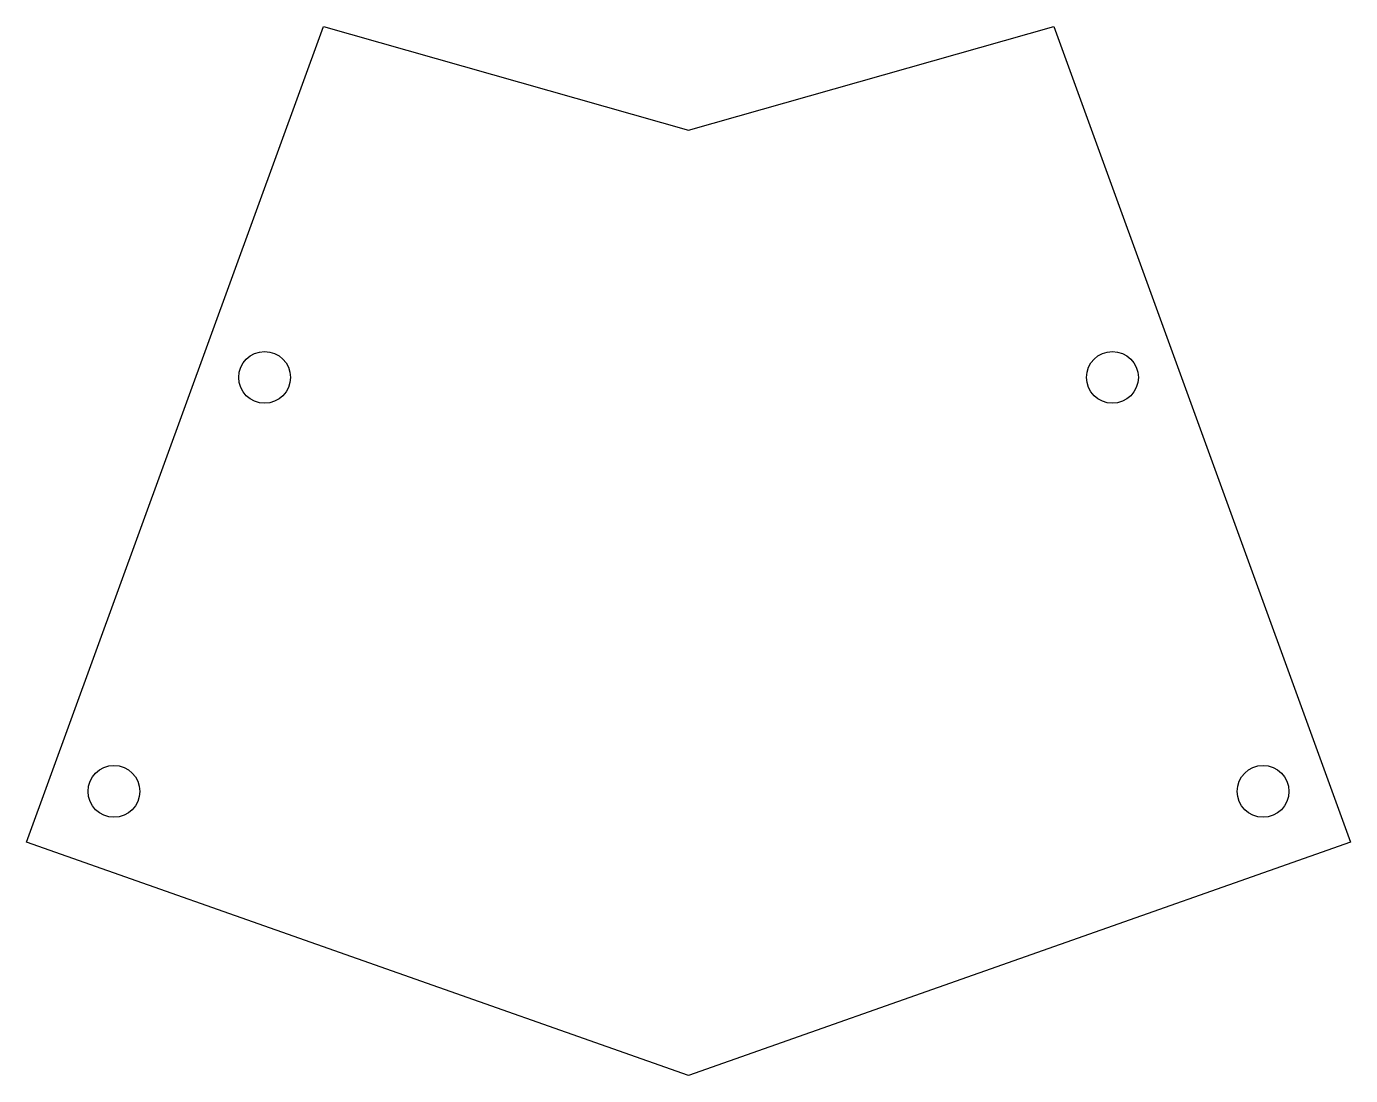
# Model space of a CAD drawing. Header units: millimetres. Extents: x 136.5 to 187.6, y -162.5 to -122.
import ezdxf

# ---------------------------------------------------------------- set-up
doc = ezdxf.new("R2010")
doc.units = ezdxf.units.MM

msp = doc.modelspace()

# ---------------------------------------------------------------- linework, layer by layer
for p, q in [((136.494, -153.47), (147.952, -121.991)), ((147.952, -121.991), (162.046, -125.991)), ((162.046, -125.991), (176.141, -121.991)), ((176.141, -121.991), (187.598, -153.47)), ((162.046, -162.47), (136.494, -153.47)), ((187.598, -153.47), (162.046, -162.47))]:
    msp.add_line(p, q)
for centre in [(145.684, -135.532), (178.409, -135.532), (139.869, -151.506), (184.223, -151.506)]:
    msp.add_circle(centre, 1)

doc.saveas('drawing.dxf')
